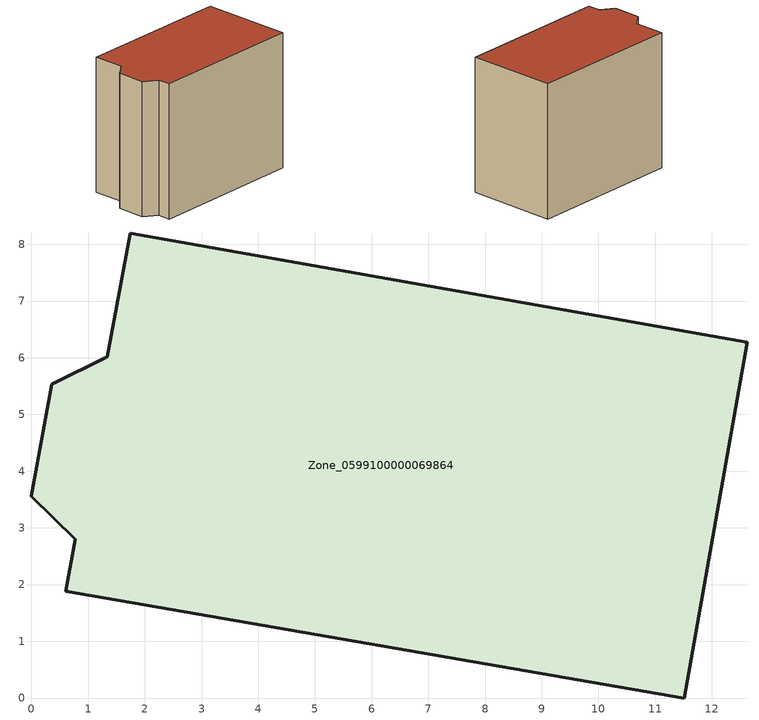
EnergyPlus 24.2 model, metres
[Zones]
Zone_0599100000069864
 floor ground (C_G): 12.62,6.27 11.52,0 0.61,1.88 0.77,2.8 0,3.56 0.36,5.53 1.34,6.02 1.74,8.2 z0
 wall outside (C_F): 11.52,0 12.62,6.27 1.74,8.2 1.34,6.02 0.36,5.53 0,3.56 0.77,2.8 0.61,1.88 11.52,0 z0:9.59
 roof outside (C_R): 1.34,6.02 0.36,5.53 0,3.56 0.77,2.8 0.61,1.88 11.52,0 12.62,6.27 1.74,8.2 z9.59
[BUILDING]
Pand.0599100000069864: North Axis=0; Terrain=City; Loads Convergence Tolerance Value=0.04; Temperature Convergence Tolerance Value=0.4; Solar Distribution=FullExterior; Maximum Number of Warmup Days=25; Minimum Number of Warmup Days=1
[Site:Location]
Rotterdam.The.Hague.AP_ZH_NLD Design_Conditions: Latitude=51.96; Longitude=4.45; Time Zone=1; Elevation=-4.5
[SITE:GROUNDTEMPERATURE:BUILDINGSURFACE]
18, 18, 18, 18, 18, 18, 18, 18, 18, 18, 18, 18
[MATERIAL] Thermal Absorptance=0.9; Solar Absorptance=0.7; Visible Absorptance=0.7
Name | Roughness | Thickness | Conductivity | Density | Specific Heat
G.TI.1946 | MediumSmooth | 0.15 | 1 | 540 | 1210
F.TI.1946 | Rough | 0.3 | 0.857143 | 1920 | 840
R.TI.1946 | MediumRough | 0.2 | 0.1 | 1500 | 1000
[CONSTRUCTION]
C_G: G.TI.1946
C_F: F.TI.1946
C_R: R.TI.1946
[ZONE]
Zone_0599100000069864: Type=1; Multiplier=1; Ceiling Height=Autocalculate; Volume=Autocalculate; Floor Area=autocalculate; Part of Total Floor Area=Yes
[ZONEINFILTRATION:DESIGNFLOWRATE]
Infil_Zone_0599100000069864: Zone or ZoneList or Space or SpaceList=Zone_0599100000069864; Schedule=AlwaysOn; Design Flow Rate Calculation Method=Flow/Area; Flow Rate per Floor Area=0.003; Constant Term Coefficient=1; Temperature Term Coefficient=0; Velocity Term Coefficient=0; Velocity Squared Term Coefficient=0
[HVACTEMPLATE:ZONE:IDEALLOADSAIRSYSTEM]
Zone_0599100000069864: Maximum Heating Supply Air Temperature=50; Minimum Cooling Supply Air Temperature=13; Maximum Heating Supply Air Humidity Ratio=0.0156; Minimum Cooling Supply Air Humidity Ratio=0.0077; Heating Limit=NoLimit; Cooling Limit=NoLimit; Dehumidification Control Type=ConstantSensibleHeatRatio; Cooling Sensible Heat Ratio=0.7; Dehumidification Setpoint=60; Humidification Control Type=None; Humidification Setpoint=30; Outdoor Air Method=None; Outdoor Air Flow Rate per Person=0.00944; Outdoor Air Flow Rate per Zone Floor Area=0; Outdoor Air Flow Rate per Zone=0; Demand Controlled Ventilation Type=None; Outdoor Air Economizer Type=NoEconomizer; Heat Recovery Type=None; Sensible Heat Recovery Effectiveness=0.7; Latent Heat Recovery Effectiveness=0.65
[ZONECONTROL:THERMOSTAT]
ThermostatControl_Zone_0599100000069864: Zone or ZoneList=Zone_0599100000069864; Control Type Schedule=DualSetpointControlType; Control 1=Thermostat_Zone_0599100000069864; Temperature Difference Between Cutout And Setpoint=0
[THERMOSTATSETPOINT:DUALSETPOINT]
Thermostat_Zone_0599100000069864: Heating Setpoint Temperature Schedule=HeatingSetpoint_Zone_0599100000069864; Cooling Setpoint Temperature Schedule=CoolingSetpoint_Zone_0599100000069864
[SCHEDULE:COMPACT]
HeatingSetpoint_Zone_0599100000069864: Through: 12/31, For: AllDays, Until: 24:00, 21
CoolingSetpoint_Zone_0599100000069864: Through: 12/31, For: AllDays, Until: 24:00, 24
DualSetpointControlType: Through: 12/31, For: AllDays, Until: 24:00, 4
AlwaysOn: Through: 12/31, For: AllDays, Until: 24:00, 1
